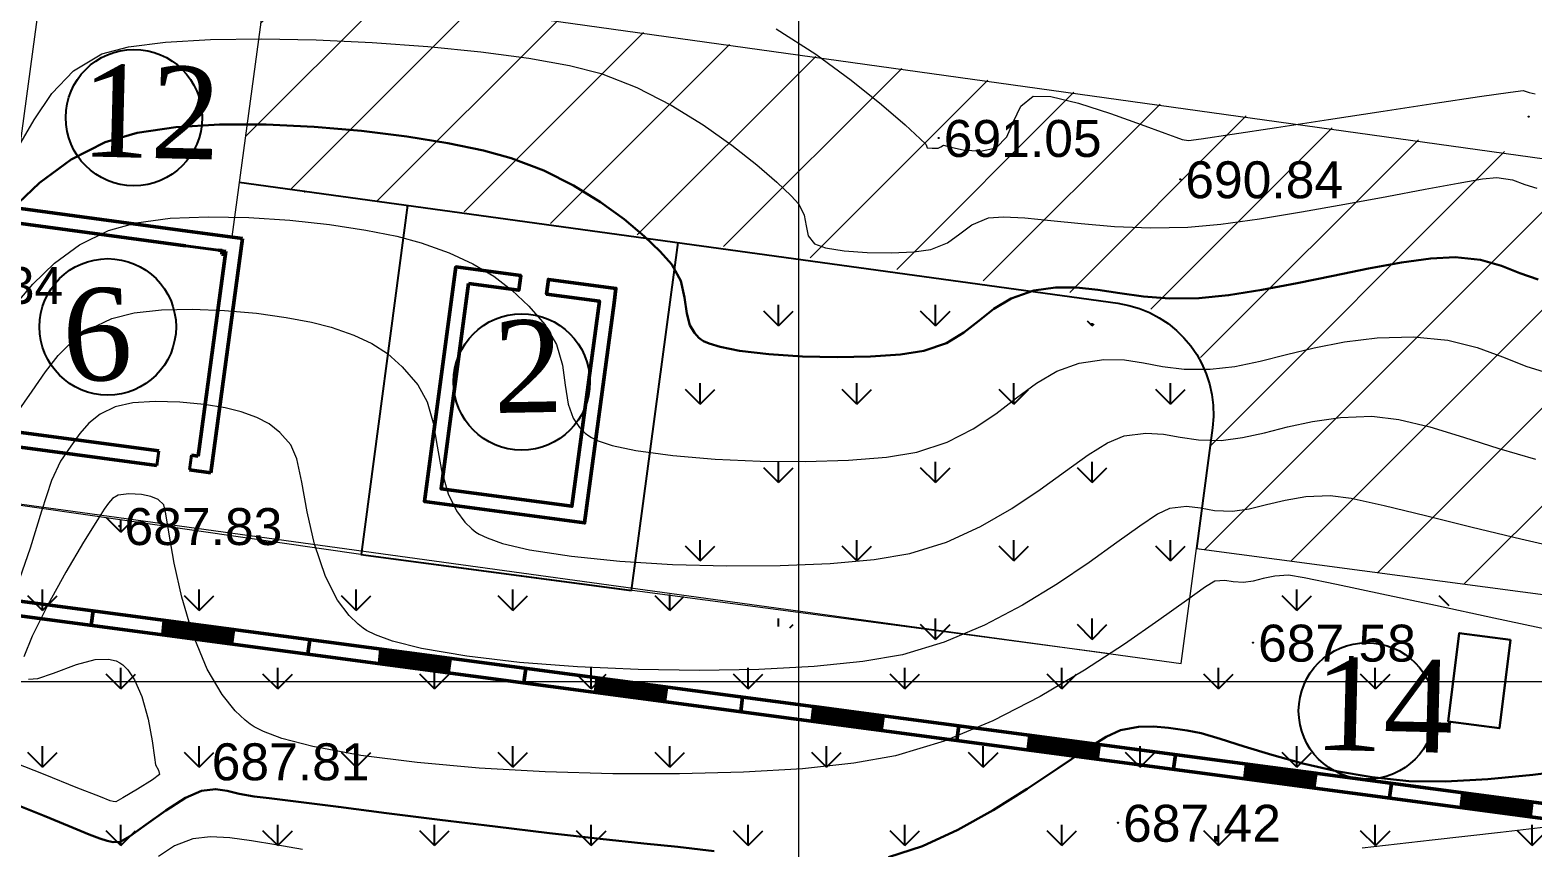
# Model space of a CAD drawing. Header units: feet. Extents: x 3381 to 1374491, y 675186 to 8751562.
# Drawn here: x 686481.53 to 686522.19, y 4375356.68 to 4375378.81 of the extents above; entities that cross this region are included whole.
import ezdxf

# ---------------------------------------------------------------- set-up
doc = ezdxf.new("R2010")
doc.units = ezdxf.units.FT
doc.header["$MEASUREMENT"] = 0
doc.header["$PDMODE"] = 34
doc.header["$PDSIZE"] = 0.01
doc.linetypes.add('DUZ', pattern=[0])
doc.layers.get('0').update_dxf_attribs({"linetype": 'CONTINUOUS'})
for name, color, linetype in [('0_Point_Height', 2, 'CONTINUOUS'), ('0_Point_Point', 7, 'CONTINUOUS'), ('Layer8', 7, 'CONTINUOUS')]:
    doc.layers.add(name, color=color, linetype=linetype)
for name, color, linetype, lineweight in [('ANA HORIZONTAL', 24, 'CONTINUOUS', 30), ('HORIZANTAL', 24, 'CONTINUOUS', 13), ('km setka', 170, 'CONTINUOUS', 15)]:
    doc.layers.add(name, color=color, linetype=linetype, lineweight=lineweight)
doc.styles.get("Standard").update_dxf_attribs({"font": 'arial.ttf', "height": 2.5})
doc.styles.add('style5', font='ariall.ttf', dxfattribs={"height": 400})
pattern_1 = [(90, (3.5065, 27.466), (-2.121320343, 2.121320343), [0.5625, -3.680140689]), (45, (3.5065, 27.466), (-2.1213203436, 2.1213203436), [0.5625, -2.4375]), (135, (3.5065, 27.466), (-2.1213203436, -2.1213203436), [0.5625, -2.4375])]
pattern_2 = [(44.9882312419, (540.54265, -537.258835), (-0.0265110571503, 0.02652195031993), [])]

msp = doc.modelspace()

# ---------------------------------------------------------------- hatches: boundary and pattern name
at = {"lineweight": 25}
h = msp.add_hatch(dxfattribs=at)
h.set_pattern_fill('GRASS', color=3, scale=3)
h.set_pattern_definition(pattern_1)
edge = h.paths.add_edge_path(flags=16)
edge.add_arc((686469.241, 4375374.521), 3.56, 0, 360)
edge = h.paths.add_edge_path()
edge.add_line((686472.034, 4375376.729), (686476.571, 4375376.121))
edge.add_line((686476.571, 4375376.121), (686476.958, 4375379.01))
edge.add_line((686476.958, 4375379.01), (686469.631, 4375380))
edge.add_line((686469.631, 4375380), (686471.772, 4375395.856))
edge.add_line((686471.772, 4375395.856), (686480.145, 4375394.725))
edge.add_line((686480.145, 4375394.725), (686480.872, 4375400.108))
edge.add_line((686480.872, 4375400.108), (686476.22, 4375400.78))
edge.add_line((686476.22, 4375400.78), (686477.034, 4375406.421))
edge.add_line((686477.034, 4375406.421), (686485.156, 4375405.268))
edge.add_line((686485.156, 4375405.268), (686488.902, 4375432.383))
edge.add_line((686488.902, 4375432.383), (686488.995, 4375433.072))
edge.add_line((686488.995, 4375433.072), (686488.725, 4375432.579))
edge.add_line((686488.725, 4375432.579), (686451.187, 4375359.25))
edge.add_line((686451.187, 4375359.25), (686542.782, 4375331.373))
edge.add_line((686542.782, 4375331.373), (686574.64, 4375412.014))
edge.add_line((686574.64, 4375412.014), (686567.529, 4375414.735))
edge.add_line((686567.529, 4375414.735), (686565.775, 4375410.151))
edge.add_line((686565.775, 4375410.151), (686557.411, 4375413.085))
edge.add_arc((686716.84, 4375348.2), 172.127, 157.85455, 159.31778)
edge.add_line((686555.806, 4375408.992), (686569.171, 4375407.196))
edge.add_line((686569.171, 4375407.196), (686568.429, 4375401.948))
edge.add_line((686568.429, 4375401.948), (686555.1, 4375403.755))
edge.add_arc((686555.4, 4375400.614), 3.155, 95.4615, 167.5925)
edge.add_line((686552.319, 4375401.292), (686552.319, 4375400.337))
edge.add_line((686552.319, 4375400.337), (686553.986, 4375400.73))
edge.add_line((686553.986, 4375400.73), (686559.578, 4375399.751))
edge.add_line((686559.578, 4375399.751), (686557.628, 4375386.568))
edge.add_line((686557.628, 4375386.568), (686557.408, 4375386.568))
edge.add_line((686557.408, 4375386.568), (686552.319, 4375387.285))
edge.add_line((686552.319, 4375387.285), (686552.93, 4375392.653))
edge.add_line((686552.93, 4375392.653), (686558.033, 4375391.954))
edge.add_line((686558.033, 4375391.954), (686558.384, 4375394.516))
edge.add_line((686558.384, 4375394.516), (686553.204, 4375395.226))
edge.add_line((686553.204, 4375395.226), (686553.8, 4375400.314))
edge.add_line((686553.8, 4375400.314), (686552.219, 4375400.105))
edge.add_line((686552.219, 4375400.105), (686550.163, 4375384.139))
edge.add_line((686550.163, 4375384.139), (686558.899, 4375382.93))
edge.add_line((686558.899, 4375382.93), (686558.069, 4375375.574))
edge.add_line((686558.069, 4375375.574), (686549.285, 4375376.789))
edge.add_line((686549.285, 4375376.789), (686548.906, 4375374.139))
edge.add_line((686548.906, 4375374.139), (686542.779, 4375374.943))
edge.add_arc((686542.342, 4375364.952), 10, 87.4993, 110.7786)
edge.add_line((686538.795, 4375374.302), (686548.544, 4375372.875))
edge.add_line((686548.544, 4375372.875), (686547.917, 4375369.381))
edge.add_line((686547.917, 4375369.381), (686544.607, 4375369.907))
edge.add_line((686544.607, 4375369.907), (686545, 4375372.981))
edge.add_line((686545, 4375372.981), (686542.469, 4375373.316))
edge.add_line((686542.469, 4375373.316), (686542.064, 4375370.254))
edge.add_line((686542.064, 4375370.254), (686538.74, 4375370.694))
edge.add_line((686538.74, 4375370.694), (686539.093, 4375373.791))
edge.add_line((686539.093, 4375373.791), (686538.298, 4375374.098))
edge.add_arc((686542.512, 4375364.739), 10.263, 114.2395, 179.0096)
edge.add_line((686532.25, 4375364.917), (686531.9, 4375362.281))
edge.add_line((686531.9, 4375362.281), (686528.914, 4375362.608))
edge.add_line((686528.914, 4375362.608), (686528.033, 4375357.745))
edge.add_line((686528.033, 4375357.745), (686519.324, 4375358.958))
edge.add_line((686519.324, 4375358.958), (686520.011, 4375363.859))
edge.add_line((686520.011, 4375363.859), (686513.085, 4375364.778))
edge.add_line((686513.085, 4375364.778), (686512.673, 4375361.668))
edge.add_line((686512.673, 4375361.668), (686486.043, 4375365.261))
edge.add_line((686486.043, 4375365.261), (686475.323, 4375366.805))
edge.add_line((686475.323, 4375366.805), (686476.371, 4375374.635))
edge.add_line((686476.371, 4375374.635), (686472.751, 4375375.12))
edge.add_arc((686469.241, 4375374.521), 3.56, 9.688, 38.3434)
h = msp.add_hatch(dxfattribs=at)
h.set_pattern_fill('GRASS', color=3, scale=3)
h.set_pattern_definition(pattern_1)
h.paths.add_polyline_path([(686481.237, 4375375.496), (686478.882, 4375375.812), (686481.3, 4375392.551), (686483.495, 4375392.255)])
at = {"lineweight": 13}
h = msp.add_hatch(dxfattribs=at)
h.set_pattern_fill('ANSI31', color=256, scale=15)
h.set_pattern_definition([(45, (0, 0), (-1.3258252147, 1.3258252147), [])])
h.paths.add_polyline_path([(686487.921, 4375380.153), (686523.197, 4375375.277), (686524.478, 4375375.444), (686525.84, 4375376.177), (686527.172, 4375376.976), (686541.965, 4375375.045), (686539.849, 4375374.537), (686537.294, 4375373.317), (686535.688, 4375372.416), (686534.724, 4375371.429), (686533.664, 4375369.92), (686533.064, 4375368.681), (686532.571, 4375367.079), (686531.9, 4375362.281), (686513.085, 4375364.778), (686513.52, 4375368.052), (686513.455, 4375369.632), (686512.863, 4375370.352), (686512.173, 4375370.967), (686511.631, 4375371.45), (686487.191, 4375374.699)])
at = {"lineweight": 25}
h = msp.add_hatch(dxfattribs=at)
h.set_pattern_fill('GRASS', color=3, scale=3)
h.set_pattern_definition([(90, (-29.6113, -297.8783), (-2.121320343, 2.121320343), [0.5625, -3.680140689]), (45, (-29.6113, -297.8783), (-2.1213203436, 2.1213203436), [0.5625, -2.4375]), (135, (-29.6113, -297.8783), (-2.1213203436, -2.1213203436), [0.5625, -2.4375])])
edge = h.paths.add_edge_path()
edge.add_line((686497.586, 4375363.133), (686498.928, 4375372.722))
edge.add_line((686498.928, 4375372.722), (686510.075, 4375370.959))
edge.add_line((686510.075, 4375370.959), (686512.758, 4375369.902))
edge.add_line((686512.758, 4375369.902), (686512.969, 4375368.633))
edge.add_line((686512.969, 4375368.633), (686513.111, 4375366.94))
edge.add_line((686513.111, 4375366.94), (686512.333, 4375361.3))
edge.add_line((686512.333, 4375361.3), (686497.598, 4375363.216))
at = {"lineweight": 50}
h = msp.add_hatch(dxfattribs=at)
h.set_pattern_fill('ANSI31', scale=0.3, angle=-0.0118)
h.set_pattern_definition([(44.9882312419, (505.413277, -532.577646), (-0.0265110571503, 0.02652195031993), [])])
h.paths.add_polyline_path([(686485.159, 4375362.837), (686487.034, 4375362.586), (686486.981, 4375362.203), (686485.116, 4375362.45)])
h = msp.add_hatch(dxfattribs=at)
h.set_pattern_fill('ANSI31', scale=0.3, angle=-0.0118)
h.set_pattern_definition([(44.9882312419, (511.27513, -533.358133), (-0.0265110571503, 0.02652195031993), [])])
h.paths.add_polyline_path([(686491.021, 4375362.056), (686492.896, 4375361.806), (686492.842, 4375361.423), (686490.978, 4375361.669)])
h = msp.add_hatch(dxfattribs=at)
h.set_pattern_fill('ANSI31', scale=0.3, angle=-0.0118)
h.set_pattern_definition([(44.9882312419, (517.123735, -534.13303), (-0.0265110571503, 0.02652195031993), [])])
h.paths.add_polyline_path([(686496.87, 4375361.282), (686498.745, 4375361.031), (686498.691, 4375360.648), (686496.826, 4375360.894)])
h = msp.add_hatch(dxfattribs=at)
h.set_pattern_fill('ANSI31', scale=0.3, angle=-0.0118)
h.set_pattern_definition([(44.9882312419, (522.985588, -534.913516), (-0.0265110571503, 0.02652195031993), [])])
h.paths.add_polyline_path([(686502.732, 4375360.501), (686504.607, 4375360.25), (686504.553, 4375359.867), (686502.688, 4375360.114)])
h = msp.add_hatch(dxfattribs=at)
h.set_pattern_fill('ANSI31', scale=0.3, angle=-0.0118)
h.set_pattern_definition([(44.9882312419, (528.834194, -535.688412), (-0.0265110571503, 0.02652195031993), [])])
h.paths.add_polyline_path([(686508.58, 4375359.726), (686510.455, 4375359.475), (686510.402, 4375359.092), (686508.537, 4375359.339)])
h = msp.add_hatch(dxfattribs=at)
h.set_pattern_fill('ANSI31', scale=0.3, angle=-0.0118)
h.set_pattern_definition([(44.9882312419, (534.696047, -536.4689), (-0.0265110571503, 0.02652195031993), [])])
h.paths.add_polyline_path([(686514.442, 4375358.946), (686516.317, 4375358.695), (686516.263, 4375358.312), (686514.399, 4375358.559)])
h = msp.add_hatch(dxfattribs=at)
h.set_pattern_fill('ANSI31', scale=0.3, angle=-0.0118)
h.set_pattern_definition(pattern_2)
h.paths.add_polyline_path([(686520.29, 4375358.171), (686522.164, 4375357.922), (686522.11, 4375357.522), (686520.245, 4375357.769)])
h = msp.add_hatch(dxfattribs=at)
h.set_pattern_fill('ANSI31', scale=0.3, angle=-0.0118)
h.set_pattern_definition(pattern_2)
h.paths.add_polyline_path([(686520.29, 4375358.171), (686522.164, 4375357.922), (686522.11, 4375357.522), (686520.245, 4375357.769)])

# ---------------------------------------------------------------- linework, layer by layer
at = {"color": 7, "lineweight": 25}
for p, q in [((686490.496, 4375364.621, 716.5), (686491.75, 4375374.07, 716.5)), ((686497.799, 4375363.642, 716.5), (686499.061, 4375373.061, 716.5)), ((686490.48, 4375364.623, 716.5), (686497.799, 4375363.642, 716.5))]:
    msp.add_line(p, q, dxfattribs=at)
at = {"color": 7, "lineweight": 50}
for p, q in [((686480.931, 4375374.025, 716.5), (686485.787, 4375373.374, 716.5)), ((686485.734, 4375372.977, 716.5), (686481.274, 4375373.575, 716.5)), ((686485.787, 4375373.374, 716.5), (686487.274, 4375373.174, 716.5)), ((686486.08, 4375367.281, 716.5), (686486.824, 4375372.831, 716.5)), ((686487.274, 4375373.174, 716.5), (686486.423, 4375366.831, 716.5)), ((686486.725, 4375372.844, 716.5), (686486.626, 4375372.858, 716.5)), ((686486.712, 4375372.745, 716.5), (686486.725, 4375372.844, 716.5)), ((686486.811, 4375372.732, 716.5), (686486.712, 4375372.745, 716.5)), ((686480.53, 4375368.025, 716.5), (686485.009, 4375367.424, 716.5)), ((686484.956, 4375367.028, 716.5), (686480.08, 4375367.681, 716.5)), ((686485.892, 4375367.306, 716.5), (686486.08, 4375367.281, 716.5)), ((686486.423, 4375366.831, 716.5), (686485.839, 4375366.909, 716.5)), ((686483.232, 4375363.093, 716.5), (686483.181, 4375362.707, 716.5)), ((686489.094, 4375362.314, 716.5), (686489.043, 4375361.931, 716.5)), ((686494.943, 4375361.537, 716.5), (686494.891, 4375361.152, 716.5)), ((686500.805, 4375360.759, 716.5), (686500.754, 4375360.375, 716.5)), ((686506.653, 4375359.982, 716.5), (686506.602, 4375359.597, 716.5)), ((686512.515, 4375359.203, 716.5), (686512.464, 4375358.82, 716.5)), ((686518.363, 4375358.426, 716.5), (686518.312, 4375358.041, 716.5)), ((686518.363, 4375358.426, 716.5), (686518.312, 4375358.041, 716.5))]:
    msp.add_line(p, q, dxfattribs=at)
at = {"color": 7, "linetype": 'DUZ', "lineweight": 40}
for p, q in [((686486.824, 4375372.831, 716.5), (686485.734, 4375372.977, 716.5)), ((686484.956, 4375367.027, 716.5), (686485.009, 4375367.424, 716.5)), ((686485.839, 4375366.909, 716.5), (686485.892, 4375367.306, 716.5)), ((686485.839, 4375366.909, 716.5), (686485.892, 4375367.306, 716.5))]:
    msp.add_line(p, q, dxfattribs=at)
at = {"color": 7, "linetype": 'DUZ', "lineweight": 15}
msp.add_line((686485.892, 4375367.306, 716.5), (686485.839, 4375366.91, 716.5), dxfattribs=at)
msp.add_line((686485.892, 4375367.306, 716.5), (686485.839, 4375366.91, 716.5), dxfattribs=at)
at = {"color": 7, "lineweight": 18}
for p, q in [((686490.48, 4375364.623, 716.5), (686475.323, 4375366.805, 716.5)), ((686510.742, 4375361.934, 716.5), (686490.48, 4375364.623, 716.5))]:
    msp.add_line(p, q, dxfattribs=at)
at = {"color": 7, "lineweight": 50, "elevation": 716.5}
for points in [[(686553.553, 4375420.114), (686553.727, 4375420.475), (686528.404, 4375430.157), (686489.51, 4375434.99), (686454.464, 4375366.527), (686552.013, 4375353.539), (686567.79, 4375393.455), (686567.431, 4375393.597), (686551.754, 4375353.992), (686455.1, 4375366.829), (686489.789, 4375434.557), (686528.304, 4375429.783), (686553.553, 4375420.114)], [(686493.392, 4375371.951), (686494.75, 4375371.769), (686494.803, 4375372.166), (686493.049, 4375372.401), (686492.199, 4375366.057), (686496.532, 4375365.477), (686497.329, 4375371.434), (686497.38, 4375371.82), (686495.554, 4375372.065), (686495.501, 4375371.668), (686496.931, 4375371.477), (686496.187, 4375365.927), (686492.648, 4375366.401), (686493.392, 4375371.951)], [(686485.159, 4375362.837), (686487.033, 4375362.588), (686486.982, 4375362.203), (686485.116, 4375362.452), (686485.159, 4375362.837)], [(686491.021, 4375362.058), (686492.895, 4375361.809), (686492.844, 4375361.425), (686490.978, 4375361.673), (686491.021, 4375362.058)], [(686496.87, 4375361.282), (686498.743, 4375361.033), (686498.692, 4375360.648), (686496.826, 4375360.896), (686496.87, 4375361.282)], [(686502.732, 4375360.503), (686504.605, 4375360.254), (686504.554, 4375359.869), (686502.689, 4375360.118), (686502.732, 4375360.503)], [(686508.58, 4375359.726), (686510.454, 4375359.477), (686510.402, 4375359.093), (686508.537, 4375359.341), (686508.58, 4375359.726)], [(686514.442, 4375358.948), (686516.316, 4375358.699), (686516.265, 4375358.314), (686514.399, 4375358.562), (686514.442, 4375358.948)], [(686520.29, 4375358.171), (686522.164, 4375357.922), (686522.111, 4375357.522), (686520.245, 4375357.771), (686520.29, 4375358.171)], [(686520.29, 4375358.171), (686522.164, 4375357.922), (686522.111, 4375357.522), (686520.245, 4375357.771), (686520.29, 4375358.171)]]:
    msp.add_lwpolyline(points, dxfattribs=at)
at = {"color": 7, "lineweight": 18, "elevation": 716.5}
for points in [[(686481.037, 4375374.01), (686489.001, 4375433.119), (686494.965, 4375432.314), (686486.984, 4375373.213)], [(686481.037, 4375374.01), (686489.001, 4375433.119), (686494.965, 4375432.314), (686486.984, 4375373.213)], [(686487.185, 4375374.7), (686487.321, 4375374.681)], [(686487.321, 4375374.681), (686488.96, 4375374.462), (686488.954, 4375374.416)], [(686475.323, 4375366.805), (686512.673, 4375361.668), (686513.085, 4375364.778)]]:
    msp.add_lwpolyline(points, dxfattribs=at)
for points in [[(686487.921, 4375380.153), (686522.506, 4375375.325, 0.415088), (686528.151, 4375379.6), (686533.845, 4375421.291)], [(686513.085, 4375364.778), (686531.9, 4375362.281), (686532.429, 4375366.267, -0.415845), (686543.713, 4375374.858), (686548.906, 4375374.139)]]:
    msp.add_lwpolyline(points, format="xyb", dxfattribs=at)
at = {"color": 7, "lineweight": 25, "elevation": 716.5}
msp.add_lwpolyline([(686487.185, 4375374.7), (686510.956, 4375371.419, -0.412676), (686513.52, 4375368.052), (686513.085, 4375364.778)], format="xyb", dxfattribs=at)
at = {"color": 7, "linetype": 'DUZ', "lineweight": 30, "ltscale": 0.5, "elevation": 716.5, "flags": 128}
msp.add_lwpolyline([(686521.584, 4375362.307), (686521.285, 4375359.918), (686519.897, 4375360.103), (686520.196, 4375362.492)], close=True, dxfattribs=at)
at = {"color": 7, "linetype": 'DUZ', "lineweight": 25}
for centre in [(686484.339, 4375376.443, 8287.554), (686483.631, 4375370.78, 952.661), (686494.829, 4375369.289, -2096.313), (686517.697, 4375360.386, 10376.688)]:
    msp.add_circle(centre, 1.846, dxfattribs=at)
at = {"linetype": 'Continuous'}
for points, knots in [([(686510.012, 4375551.6, 716.5), (686514.032, 4375544.122, 716.5), (686521.585, 4375530.68, 716.5), (686534.891, 4375512.364, 716.5), (686545.662, 4375492.166, 716.5), (686556.625, 4375474.281, 716.5), (686565.753, 4375456.877, 716.5), (686579.168, 4375438.356, 716.5), (686595.768, 4375424.067, 716.5), (686607.303, 4375409.23, 716.5), (686615.233, 4375398.748, 716.5), (686626.551, 4375386.829, 716.5), (686634.8, 4375376.137, 716.5), (686639.244, 4375370.377, 716.5)], [15.268593, 15.268593, 15.268593, 15.268593, 40.72321, 61.46233, 83.054979, 109.290717, 124.392744, 141.962718, 177.533008, 189.558821, 198.276488, 216.955448, 238.768866, 238.768866, 238.768866, 238.768866]), ([(686507.63, 4375544.568, 716.5), (686503.69, 4375540.805, 716.5), (686503.161, 4375540.754, 716.5), (686501.572, 4375540.595, 716.5), (686500.509, 4375540.478, 716.5), (686497.557, 4375540.071, 716.5), (686495.68, 4375539.717, 716.5), (686492.902, 4375538.839, 716.5), (686491.951, 4375538.468, 716.5), (686490.46, 4375537.731, 716.5), (686489.901, 4375537.414, 716.5), (686488.74, 4375536.659, 716.5), (686488.152, 4375536.212, 716.5), (686487.037, 4375535.263, 716.5), (686486.507, 4375534.759, 716.5), (686485.265, 4375533.488, 716.5), (686484.575, 4375532.701, 716.5), (686483.464, 4375531.383, 716.5), (686483.03, 4375530.853, 716.5), (686482.174, 4375529.807, 716.5), (686481.749, 4375529.286, 716.5), (686480.483, 4375527.731, 716.5), (686479.65, 4375526.703, 716.5), (686477.171, 4375523.635, 716.5), (686475.543, 4375521.612, 716.5), (686472.634, 4375518.017, 716.5), (686471.358, 4375516.447, 716.5), (686469.322, 4375513.968, 716.5), (686468.581, 4375513.07, 716.5), (686467.148, 4375511.349, 716.5), (686466.459, 4375510.526, 716.5), (686465.231, 4375509.072, 716.5), (686464.697, 4375508.443, 716.5), (686463.328, 4375506.842, 716.5), (686462.454, 4375505.837, 716.5), (686461.022, 4375503.895, 716.5), (686460.436, 4375502.985, 716.5), (686459.67, 4375501.332, 716.5), (686459.421, 4375500.628, 716.5), (686459.188, 4375499.506, 716.5), (686459.134, 4375499.113, 716.5), (686459.085, 4375498.319, 716.5), (686459.09, 4375497.923, 716.5), (686459.21, 4375496.323, 716.5), (686459.525, 4375495.15, 716.5), (686460.238, 4375493.306, 716.5), (686460.574, 4375492.599, 716.5), (686461.3, 4375491.263, 716.5), (686461.691, 4375490.631, 716.5), (686462.979, 4375488.709, 716.5), (686463.926, 4375487.515, 716.5), (686465.39, 4375485.581, 716.5), (686465.941, 4375484.83, 716.5), (686466.942, 4375483.299, 716.5), (686467.39, 4375482.522, 716.5), (686468.06, 4375481.052, 716.5), (686468.301, 4375480.365, 716.5), (686468.647, 4375478.929, 716.5), (686468.751, 4375478.188, 716.5), (686468.829, 4375476.591, 716.5), (686468.783, 4375475.737, 716.5), (686468.519, 4375474.057, 716.5), (686468.302, 4375473.226, 716.5), (686467.507, 4375470.992, 716.5), (686466.775, 4375469.639, 716.5), (686465.302, 4375467.492, 716.5), (686464.648, 4375466.664, 716.5), (686463.258, 4375465.056, 716.5), (686462.519, 4375464.273, 716.5), (686461.017, 4375462.721, 716.5), (686460.256, 4375461.952, 716.5), (686458.933, 4375460.568, 716.5), (686458.369, 4375459.96, 716.5), (686457.274, 4375458.707, 716.5), (686456.745, 4375458.068, 716.5), (686455.206, 4375456.121, 716.5), (686454.241, 4375454.784, 716.5), (686452.541, 4375452.32, 716.5), (686451.793, 4375451.199, 716.5), (686450.324, 4375448.93, 716.5), (686449.605, 4375447.784, 716.5), (686447.505, 4375444.309, 716.5), (686446.178, 4375441.946, 716.5), (686443.782, 4375437.257, 716.5), (686442.703, 4375434.936, 716.5), (686441.039, 4375430.912, 716.5), (686440.403, 4375429.228, 716.5), (686439.245, 4375425.822, 716.5), (686438.722, 4375424.105, 716.5), (686437.709, 4375420.477, 716.5), (686437.227, 4375418.564, 716.5), (686436.443, 4375415.272, 716.5), (686436.128, 4375413.895, 716.5), (686435.515, 4375411.13, 716.5), (686435.22, 4375409.742, 716.5), (686434.795, 4375407.569, 716.5), (686434.649, 4375406.794, 716.5), (686434.411, 4375405.394, 716.5), (686434.316, 4375404.775, 716.5), (686434.075, 4375402.811, 716.5), (686434, 4375401.467, 716.5), (686434.002, 4375398.451, 716.5), (686434.124, 4375396.779, 716.5), (686434.564, 4375393.487, 716.5), (686434.88, 4375391.868, 716.5), (686435.52, 4375389.152, 716.5), (686435.813, 4375388.044, 716.5), (686436.379, 4375386.046, 716.5), (686436.644, 4375385.153, 716.5), (686437.137, 4375383.539, 716.5), (686437.363, 4375382.809, 716.5), (686437.859, 4375381.335, 716.5), (686438.128, 4375380.595, 716.5), (686438.584, 4375379.504, 716.5), (686438.741, 4375379.151, 716.5), (686439.243, 4375378.097, 716.5), (686439.605, 4375377.436, 716.5), (686440.286, 4375376.166, 716.5), (686440.605, 4375375.557, 716.5), (686441.004, 4375374.655, 716.5), (686441.125, 4375374.351, 716.5), (686441.312, 4375373.797, 716.5), (686441.382, 4375373.55, 716.5), (686441.505, 4375373.026, 716.5), (686441.557, 4375372.753, 716.5), (686441.691, 4375371.917, 716.5), (686441.754, 4375371.326, 716.5), (686439.569, 4375366.912, 716.5)], [0, 0, 0, 0, 1.504182, 1.504182, 4.512547, 4.512547, 9.897023, 9.897023, 12.795834, 12.795834, 14.604059, 14.604059, 16.662244, 16.662244, 18.72043, 18.72043, 21.69221, 21.69221, 23.690537, 23.690537, 25.688865, 25.688865, 29.68552, 29.68552, 37.678831, 37.678831, 43.858623, 43.858623, 47.338723, 47.338723, 50.479181, 50.479181, 52.843093, 52.843093, 56.452422, 56.452422, 59.343353, 59.343353, 61.301717, 61.301717, 62.310714, 62.310714, 63.319712, 63.319712, 66.426739, 66.426739, 68.50177, 68.50177, 70.576802, 70.576802, 75.092259, 75.092259, 77.984383, 77.984383, 80.876507, 80.876507, 83.368148, 83.368148, 85.859789, 85.859789, 88.693846, 88.693846, 91.527902, 91.527902, 96.504404, 96.504404, 99.813748, 99.813748, 103.123092, 103.123092, 106.359907, 106.359907, 108.778682, 108.778682, 111.197456, 111.197456, 116.035005, 116.035005, 120.025858, 120.025858, 124.016711, 124.016711, 131.998417, 131.998417, 139.538843, 139.538843, 144.840516, 144.840516, 150.142189, 150.142189, 155.992549, 155.992549, 160.212599, 160.212599, 164.43265, 164.43265, 166.77754, 166.77754, 168.584028, 168.584028, 172.423705, 172.423705, 177.221179, 177.221179, 182.018653, 182.018653, 185.384546, 185.384546, 188.140377, 188.140377, 190.397291, 190.397291, 192.654204, 192.654204, 193.73589, 193.73589, 195.899262, 195.899262, 198.062634, 198.062634, 199.190084, 199.190084, 200.13488, 200.13488, 201.079676, 201.079676, 202.923933, 202.923933, 202.923933, 202.923933]), ([(686511.533, 4375538.098, 716.5), (686503.971, 4375537.818, 716.5), (686503.441, 4375537.767, 716.5), (686501.864, 4375537.609, 716.5), (686500.826, 4375537.494, 716.5), (686498.026, 4375537.106, 716.5), (686496.318, 4375536.775, 716.5), (686493.9, 4375536.007, 716.5), (686493.092, 4375535.688, 716.5), (686491.843, 4375535.066, 716.5), (686491.375, 4375534.798, 716.5), (686490.226, 4375534.04, 716.5), (686489.555, 4375533.494, 716.5), (686488.245, 4375532.27, 716.5), (686487.607, 4375531.594, 716.5), (686486.344, 4375530.159, 716.5), (686485.718, 4375529.399, 716.5), (686483.571, 4375526.778, 716.5), (686482.092, 4375524.953, 716.5), (686479.164, 4375521.327, 716.5), (686477.715, 4375519.527, 716.5), (686473.328, 4375514.104, 716.5), (686470.351, 4375510.462, 716.5), (686466.632, 4375506.089, 716.5), (686466.148, 4375505.527, 716.5), (686465.206, 4375504.417, 716.5), (686464.75, 4375503.867, 716.5), (686463.763, 4375502.579, 716.5), (686463.265, 4375501.843, 716.5), (686462.579, 4375500.524, 716.5), (686462.352, 4375499.938, 716.5), (686462.164, 4375499.098, 716.5), (686462.125, 4375498.838, 716.5), (686462.088, 4375498.309, 716.5), (686462.09, 4375498.033, 716.5), (686462.174, 4375496.923, 716.5), (686462.405, 4375496.021, 716.5), (686462.956, 4375494.595, 716.5), (686463.201, 4375494.066, 716.5), (686463.738, 4375493.046, 716.5), (686464.032, 4375492.551, 716.5), (686465.116, 4375490.871, 716.5), (686466.008, 4375489.725, 716.5), (686467.527, 4375487.734, 716.5), (686468.14, 4375486.918, 716.5), (686469.31, 4375485.182, 716.5), (686469.865, 4375484.264, 716.5), (686470.611, 4375482.71, 716.5), (686470.858, 4375482.115, 716.5), (686471.268, 4375480.88, 716.5), (686471.429, 4375480.249, 716.5), (686471.786, 4375478.335, 716.5), (686471.855, 4375477.03, 716.5), (686471.685, 4375474.628, 716.5), (686471.484, 4375473.534, 716.5), (686470.882, 4375471.423, 716.5), (686470.481, 4375470.404, 716.5), (686469.527, 4375468.465, 716.5), (686468.975, 4375467.544, 716.5), (686467.595, 4375465.529, 716.5), (686466.731, 4375464.464, 716.5), (686464.947, 4375462.458, 716.5), (686464.026, 4375461.513, 716.5), (686462.36, 4375459.806, 716.5), (686461.61, 4375459.04, 716.5), (686460.433, 4375457.765, 716.5), (686459.988, 4375457.261, 716.5), (686459.116, 4375456.226, 716.5), (686458.69, 4375455.697, 716.5), (686457.436, 4375454.081, 716.5), (686456.632, 4375452.964, 716.5), (686455.105, 4375450.755, 716.5), (686454.378, 4375449.668, 716.5), (686452.957, 4375447.479, 716.5), (686452.262, 4375446.374, 716.5), (686450.232, 4375443.031, 716.5), (686448.952, 4375440.763, 716.5), (686446.576, 4375436.147, 716.5), (686445.479, 4375433.8, 716.5), (686443.825, 4375429.797, 716.5), (686443.208, 4375428.163, 716.5), (686442.086, 4375424.855, 716.5), (686441.577, 4375423.178, 716.5), (686440.58, 4375419.596, 716.5), (686440.1, 4375417.686, 716.5), (686439.329, 4375414.433, 716.5), (686439.023, 4375413.093, 716.5), (686438.431, 4375410.42, 716.5), (686438.148, 4375409.085, 716.5), (686437.733, 4375406.959, 716.5), (686437.584, 4375406.164, 716.5), (686437.35, 4375404.776, 716.5), (686437.261, 4375404.179, 716.5), (686437.124, 4375402.985, 716.5), (686437.075, 4375402.385, 716.5), (686436.98, 4375400.576, 716.5), (686436.989, 4375399.361, 716.5), (686437.178, 4375396.228, 716.5), (686437.458, 4375394.319, 716.5), (686438.248, 4375390.512, 716.5), (686438.756, 4375388.613, 716.5), (686439.501, 4375386.072, 716.5), (686439.695, 4375385.431, 716.5), (686440.088, 4375384.153, 716.5), (686440.286, 4375383.524, 716.5), (686440.681, 4375382.362, 716.5), (686440.876, 4375381.825, 716.5), (686441.227, 4375380.952, 716.5), (686441.376, 4375380.607, 716.5), (686441.657, 4375380, 716.5), (686441.789, 4375379.734, 716.5), (686442.069, 4375379.19, 716.5), (686442.215, 4375378.915, 716.5), (686442.666, 4375378.074, 716.5), (686442.982, 4375377.495, 716.5), (686443.507, 4375376.423, 716.5), (686443.724, 4375375.943, 716.5), (686444.043, 4375375.1, 716.5), (686444.161, 4375374.747, 716.5), (686444.358, 4375374.028, 716.5), (686444.436, 4375373.671, 716.5), (686444.63, 4375372.612, 716.5), (686444.707, 4375371.924, 716.5), (686444.785, 4375371.182, 716.5), (686444.794, 4375371.101, 716.5), (686446.528, 4375366.789, 716.5)], [0, 0, 0, 0, 1.519576, 1.519576, 4.558728, 4.558728, 9.930594, 9.930594, 12.837598, 12.837598, 14.698947, 14.698947, 17.596272, 17.596272, 20.493598, 20.493598, 23.430765, 23.430765, 30.540606, 30.540606, 37.650448, 37.650448, 51.870131, 51.870131, 53.943342, 53.943342, 56.016553, 56.016553, 58.839775, 58.839775, 61.186701, 61.186701, 62.257023, 62.257023, 63.327345, 63.327345, 66.426341, 66.426341, 68.26825, 68.26825, 70.110159, 70.110159, 74.62153, 74.62153, 77.595, 77.595, 80.568471, 80.568471, 82.304355, 82.304355, 84.04024, 84.04024, 87.512009, 87.512009, 90.504027, 90.504027, 93.496045, 93.496045, 96.488063, 96.488063, 100.372173, 100.372173, 104.256283, 104.256283, 107.517701, 107.517701, 109.618427, 109.618427, 111.719153, 111.719153, 115.920605, 115.920605, 119.858792, 119.858792, 123.796978, 123.796978, 131.673352, 131.673352, 139.553481, 139.553481, 144.894421, 144.894421, 150.235361, 150.235361, 156.190392, 156.190392, 160.321983, 160.321983, 164.453574, 164.453574, 166.899961, 166.899961, 168.797126, 168.797126, 170.694291, 170.694291, 174.488621, 174.488621, 180.488906, 180.488906, 186.48919, 186.48919, 188.508696, 188.508696, 190.528201, 190.528201, 192.322947, 192.322947, 193.52533, 193.52533, 194.478712, 194.478712, 195.432094, 195.432094, 197.338858, 197.338858, 198.784376, 198.784376, 199.759029, 199.759029, 200.733681, 200.733681, 202.682985, 202.682985, 202.923933, 202.923933, 202.923933, 202.923933])]:
    msp.add_open_spline(points, degree=3, knots=knots, dxfattribs=at)
at = {"layer": '0_Point_Point'}
for p in [(686522.076, 4375376.47, 1407.383), (686506.113, 4375375.893, 1407.551), (686512.647, 4375374.775, 1407.337), (686483.946, 4375365.39, 1404.325), (686514.617, 4375362.235, 1404.077), (686514.617, 4375362.235, 1404.077), (686510.964, 4375357.36, 1403.919)]:
    msp.add_point(p, dxfattribs=at)
at = {"layer": 'ANA HORIZONTAL', "color": 32, "lineweight": 30}
for points, elevation in [([(686481.012, 4375373.946), (686481.783, 4375374.675), (686482.637, 4375375.307), (686483.559, 4375375.78), (686484.428, 4375376.028), (686485.475, 4375376.182), (686486.653, 4375376.254), (686487.914, 4375376.254), (686489.211, 4375376.192), (686490.495, 4375376.081), (686491.718, 4375375.929), (686492.833, 4375375.749), (686493.792, 4375375.551), (686494.546, 4375375.346), (686495.424, 4375375.01), (686496.232, 4375374.604), (686496.962, 4375374.155), (686497.603, 4375373.691), (686498.145, 4375373.238), (686498.578, 4375372.822), (686498.891, 4375372.471), (686499.136, 4375372.027), (686499.236, 4375371.578), (686499.294, 4375371.145), (686499.379, 4375370.828), (686499.501, 4375370.615), (686499.621, 4375370.487), (686499.696, 4375370.428), (686499.752, 4375370.393), (686499.899, 4375370.326), (686500.197, 4375370.236), (686500.718, 4375370.135), (686501.519, 4375370.039), (686502.423, 4375369.979), (686503.362, 4375369.957), (686504.269, 4375369.974), (686505.074, 4375370.032), (686505.711, 4375370.132), (686506.324, 4375370.342), (686506.796, 4375370.626), (686507.198, 4375370.946), (686507.601, 4375371.266), (686508.073, 4375371.549), (686508.686, 4375371.761), (686509.275, 4375371.847), (686509.844, 4375371.844), (686510.416, 4375371.782), (686511.012, 4375371.693), (686511.652, 4375371.605), (686512.359, 4375371.549), (686513.153, 4375371.556), (686513.954, 4375371.637), (686514.852, 4375371.781), (686515.808, 4375371.964), (686516.783, 4375372.165), (686517.737, 4375372.358), (686518.631, 4375372.522), (686519.427, 4375372.633), (686520.084, 4375372.668), (686520.77, 4375372.593), (686521.335, 4375372.431), (686521.835, 4375372.236), (686522.328, 4375372.061)], 1406.5), ([(686523.407, 4375358.807), (686522.183, 4375358.658), (686520.967, 4375358.543), (686519.828, 4375358.48), (686518.836, 4375358.49), (686517.838, 4375358.59), (686516.875, 4375358.757), (686515.964, 4375358.968), (686515.124, 4375359.199), (686514.373, 4375359.427), (686513.73, 4375359.629), (686513.212, 4375359.781), (686512.837, 4375359.859), (686512.327, 4375359.926), (686511.92, 4375359.968), (686511.52, 4375359.958), (686511.033, 4375359.866), (686510.644, 4375359.686), (686510.068, 4375359.325), (686509.342, 4375358.838), (686508.502, 4375358.28), (686507.586, 4375357.705), (686506.631, 4375357.168), (686505.675, 4375356.724), (686504.753, 4375356.427)], 1404), ([(686500.039, 4375356.596), (686499.054, 4375356.708), (686498.137, 4375356.795), (686496.954, 4375356.924), (686495.586, 4375357.083), (686494.113, 4375357.259), (686492.616, 4375357.443), (686491.175, 4375357.623), (686489.872, 4375357.787), (686488.787, 4375357.924), (686488.001, 4375358.023), (686487.594, 4375358.073), (686487.186, 4375358.147), (686486.862, 4375358.228), (686486.546, 4375358.27), (686486.164, 4375358.227), (686485.731, 4375358.035), (686485.2, 4375357.695), (686484.665, 4375357.312), (686484.221, 4375356.993), (686483.962, 4375356.845), (686483.773, 4375356.834), (686483.613, 4375356.873), (686483.417, 4375356.936), (686483.128, 4375357.044), (686482.581, 4375357.266), (686481.906, 4375357.544), (686481.231, 4375357.821)], 1404)]:
    msp.add_lwpolyline(points, dxfattribs=dict(at, elevation=elevation))
at = {"layer": 'HORIZANTAL', "color": 32, "linetype": 'Continuous', "lineweight": 13}
for points, elevation in [([(686481.225, 4375375.673), (686481.643, 4375376.385), (686482.113, 4375377.092), (686482.7, 4375377.713), (686483.47, 4375378.169), (686484.192, 4375378.357), (686485.19, 4375378.485), (686486.408, 4375378.557), (686487.785, 4375378.577), (686489.264, 4375378.55), (686490.785, 4375378.48), (686492.291, 4375378.371), (686493.722, 4375378.227), (686495.02, 4375378.054), (686496.127, 4375377.855), (686496.983, 4375377.635), (686497.948, 4375377.257), (686498.875, 4375376.781), (686499.739, 4375376.247), (686500.518, 4375375.694), (686501.189, 4375375.163), (686501.729, 4375374.693), (686502.116, 4375374.326), (686502.327, 4375374.099), (686502.473, 4375373.807), (686502.522, 4375373.515), (686502.579, 4375373.248), (686502.749, 4375373.028), (686503.052, 4375372.918), (686503.557, 4375372.839), (686504.179, 4375372.793), (686504.833, 4375372.782), (686505.436, 4375372.808), (686505.902, 4375372.873), (686506.354, 4375373.054), (686506.682, 4375373.299), (686507.01, 4375373.545), (686507.462, 4375373.727), (686507.869, 4375373.76), (686508.438, 4375373.729), (686509.145, 4375373.659), (686509.964, 4375373.574), (686510.872, 4375373.499), (686511.842, 4375373.459), (686512.851, 4375373.479), (686513.742, 4375373.561), (686514.789, 4375373.704), (686515.928, 4375373.89), (686517.098, 4375374.098), (686518.235, 4375374.311), (686519.277, 4375374.509), (686520.163, 4375374.672), (686520.829, 4375374.783), (686521.212, 4375374.821), (686521.637, 4375374.757), (686521.972, 4375374.634), (686522.299, 4375374.53)], 1407), ([(686501.715, 4375378.848), (686502.784, 4375378.16), (686503.748, 4375377.455), (686504.568, 4375376.797), (686505.203, 4375376.247), (686505.615, 4375375.87), (686505.763, 4375375.727), (686505.782, 4375375.676), (686505.802, 4375375.628), (686505.939, 4375375.615), (686506.094, 4375375.614), (686506.166, 4375375.653), (686506.238, 4375375.693), (686506.405, 4375375.651), (686506.778, 4375375.571), (686507.239, 4375375.535), (686507.67, 4375375.627), (686507.956, 4375375.919), (686508.139, 4375376.338), (686508.337, 4375376.75), (686508.67, 4375377.019), (686509.149, 4375377.011), (686509.897, 4375376.831), (686510.762, 4375376.556), (686511.59, 4375376.261), (686512.229, 4375376.02), (686512.526, 4375375.91), (686512.696, 4375375.855), (686512.867, 4375375.826), (686513.213, 4375375.871), (686514.055, 4375375.995), (686515.251, 4375376.175), (686516.66, 4375376.39), (686518.139, 4375376.616), (686519.547, 4375376.83), (686520.742, 4375377.011), (686521.582, 4375377.134), (686521.927, 4375377.178), (686522.092, 4375377.126), (686522.254, 4375377.086)], 1407.5), ([(686481.101, 4375371.339), (686481.602, 4375371.935), (686482.187, 4375372.501), (686482.865, 4375372.999), (686483.648, 4375373.392), (686484.4, 4375373.599), (686485.318, 4375373.719), (686486.349, 4375373.762), (686487.445, 4375373.741), (686488.553, 4375373.665), (686489.625, 4375373.548), (686490.608, 4375373.4), (686491.453, 4375373.233), (686492.109, 4375373.058), (686492.864, 4375372.785), (686493.511, 4375372.486), (686494.071, 4375372.153), (686494.567, 4375371.775), (686495.021, 4375371.341), (686495.456, 4375370.844), (686495.775, 4375370.299), (686495.929, 4375369.744), (686496.005, 4375369.2), (686496.091, 4375368.686), (686496.225, 4375368.31), (686496.395, 4375368.055), (686496.55, 4375367.9), (686496.643, 4375367.828), (686496.716, 4375367.782), (686496.901, 4375367.694), (686497.273, 4375367.573), (686497.919, 4375367.433), (686498.918, 4375367.295), (686500.062, 4375367.198), (686501.283, 4375367.144), (686502.51, 4375367.134), (686503.672, 4375367.171), (686504.698, 4375367.256), (686505.519, 4375367.391), (686506.341, 4375367.657), (686507.043, 4375368.017), (686507.657, 4375368.431), (686508.218, 4375368.856), (686508.758, 4375369.253), (686509.311, 4375369.58), (686509.91, 4375369.795), (686510.577, 4375369.896), (686511.138, 4375369.886), (686511.65, 4375369.809), (686512.169, 4375369.711), (686512.752, 4375369.637), (686513.455, 4375369.632), (686514.127, 4375369.711), (686514.81, 4375369.854), (686515.521, 4375370.031), (686516.275, 4375370.214), (686517.089, 4375370.375), (686517.977, 4375370.485), (686518.956, 4375370.515), (686519.891, 4375370.424), (686520.677, 4375370.225), (686521.369, 4375369.97), (686522.026, 4375369.712), (686522.703, 4375369.503)], 1406), ([(686481.171, 4375368.444), (686481.587, 4375369.044), (686481.943, 4375369.561), (686482.286, 4375370.006), (686482.667, 4375370.388), (686483.134, 4375370.717), (686483.737, 4375371.003), (686484.34, 4375371.162), (686485.083, 4375371.245), (686485.917, 4375371.262), (686486.79, 4375371.226), (686487.653, 4375371.147), (686488.455, 4375371.037), (686489.145, 4375370.907), (686489.672, 4375370.769), (686490.284, 4375370.554), (686490.778, 4375370.329), (686491.2, 4375370.056), (686491.598, 4375369.697), (686492.02, 4375369.216), (686492.275, 4375368.752), (686492.432, 4375368.183), (686492.544, 4375367.551), (686492.663, 4375366.897), (686492.842, 4375366.264), (686493.064, 4375365.801), (686493.294, 4375365.492), (686493.483, 4375365.311), (686493.59, 4375365.228), (686493.676, 4375365.173), (686493.891, 4375365.067), (686494.314, 4375364.921), (686495.045, 4375364.749), (686496.177, 4375364.572), (686497.489, 4375364.439), (686498.912, 4375364.352), (686500.379, 4375364.311), (686501.822, 4375364.319), (686503.173, 4375364.377), (686504.364, 4375364.487), (686505.328, 4375364.65), (686506.324, 4375364.958), (686507.244, 4375365.378), (686508.088, 4375365.868), (686508.854, 4375366.382), (686509.543, 4375366.879), (686510.153, 4375367.315), (686510.683, 4375367.646), (686511.134, 4375367.83), (686511.716, 4375367.908), (686512.196, 4375367.878), (686512.649, 4375367.796), (686513.145, 4375367.721), (686513.757, 4375367.709), (686514.336, 4375367.783), (686514.927, 4375367.915), (686515.551, 4375368.073), (686516.229, 4375368.223), (686516.981, 4375368.33), (686517.828, 4375368.362), (686518.562, 4375368.276), (686519.396, 4375368.071), (686520.307, 4375367.793), (686521.27, 4375367.488), (686522.262, 4375367.201)], 1405.5), ([(686523.149, 4375364.735), (686521.86, 4375365.031), (686520.542, 4375365.355), (686519.282, 4375365.67), (686518.164, 4375365.941), (686517.275, 4375366.133), (686516.7, 4375366.21), (686516.049, 4375366.178), (686515.482, 4375366.082), (686514.977, 4375365.96), (686514.51, 4375365.848), (686514.059, 4375365.786), (686513.576, 4375365.803), (686513.193, 4375365.87), (686512.817, 4375365.915), (686512.358, 4375365.864), (686512.036, 4375365.711), (686511.555, 4375365.389), (686510.932, 4375364.941), (686510.183, 4375364.406), (686509.325, 4375363.828), (686508.375, 4375363.248), (686507.349, 4375362.707), (686506.264, 4375362.247), (686505.136, 4375361.909), (686504.06, 4375361.722), (686502.743, 4375361.59), (686501.249, 4375361.511), (686499.642, 4375361.484), (686497.985, 4375361.508), (686496.34, 4375361.58), (686494.773, 4375361.701), (686493.345, 4375361.867), (686492.121, 4375362.078), (686491.331, 4375362.278), (686490.87, 4375362.445), (686490.633, 4375362.565), (686490.537, 4375362.628), (686490.403, 4375362.732), (686490.158, 4375362.969), (686489.846, 4375363.386), (686489.519, 4375364.025), (686489.226, 4375364.899), (686489.025, 4375365.777), (686488.877, 4375366.575), (686488.743, 4375367.206), (686488.584, 4375367.588), (686488.284, 4375367.922), (686487.995, 4375368.154), (686487.664, 4375368.326), (686487.236, 4375368.48), (686486.809, 4375368.585), (686486.235, 4375368.678), (686485.58, 4375368.743), (686484.915, 4375368.764), (686484.307, 4375368.727), (686483.826, 4375368.615), (686483.421, 4375368.415), (686483.119, 4375368.177), (686482.873, 4375367.893), (686482.634, 4375367.552), (686482.352, 4375367.144), (686482.111, 4375366.624), (686481.84, 4375365.793), (686481.53, 4375364.79), (686481.173, 4375363.756)], 1405), ([(686522.705, 4375362.56), (686521.128, 4375362.896), (686519.557, 4375363.236), (686518.103, 4375363.55), (686516.879, 4375363.81), (686515.997, 4375363.989), (686515.572, 4375364.057), (686515.205, 4375364.033), (686514.895, 4375363.971), (686514.621, 4375363.902), (686514.362, 4375363.862), (686514.079, 4375363.88), (686513.852, 4375363.918), (686513.582, 4375363.898), (686513.329, 4375363.746), (686512.813, 4375363.375), (686512.07, 4375362.839), (686511.138, 4375362.192), (686510.054, 4375361.487), (686508.856, 4375360.778), (686507.58, 4375360.12), (686506.264, 4375359.565), (686504.945, 4375359.168), (686503.814, 4375358.969), (686502.423, 4375358.822), (686500.833, 4375358.727), (686499.103, 4375358.682), (686497.295, 4375358.686), (686495.468, 4375358.74), (686493.682, 4375358.84), (686491.998, 4375358.988), (686490.476, 4375359.182), (686489.176, 4375359.42), (686488.337, 4375359.642), (686487.845, 4375359.827), (686487.589, 4375359.959), (686487.485, 4375360.028), (686487.343, 4375360.137), (686487.077, 4375360.388), (686486.721, 4375360.831), (686486.32, 4375361.52), (686485.926, 4375362.478), (686485.634, 4375363.462), (686485.427, 4375364.388), (686485.289, 4375365.17), (686485.202, 4375365.722), (686485.149, 4375365.96), (686484.996, 4375366.107), (686484.799, 4375366.191), (686484.54, 4375366.243), (686484.197, 4375366.265), (686483.915, 4375366.226), (686483.756, 4375366.135), (686483.648, 4375366.011), (686483.533, 4375365.845), (686483.349, 4375365.56), (686482.975, 4375364.951), (686482.498, 4375364.142), (686482.006, 4375363.254), (686481.587, 4375362.411), (686481.363, 4375361.851)], 1404.5), ([(686481.486, 4375361.25), (686481.737, 4375361.267), (686482.166, 4375361.405), (686482.787, 4375361.643), (686483.293, 4375361.779), (686483.648, 4375361.792), (686483.86, 4375361.739), (686483.958, 4375361.689), (686484.034, 4375361.635), (686484.174, 4375361.497), (686484.355, 4375361.226), (686484.548, 4375360.779), (686484.721, 4375360.162), (686484.832, 4375359.577), (686484.895, 4375359.129), (686484.925, 4375358.924), (686484.999, 4375358.788), (686485.028, 4375358.668), (686484.837, 4375358.521), (686484.438, 4375358.271), (686484.039, 4375358.034), (686483.846, 4375357.926), (686483.773, 4375357.933), (686483.699, 4375357.951), (686483.429, 4375358.058), (686482.776, 4375358.319), (686481.932, 4375358.657), (686481.089, 4375358.994)], 1404.5), ([(686488.896, 4375356.634), (686488.175, 4375356.759), (686487.522, 4375356.875), (686486.934, 4375356.957), (686486.406, 4375356.983), (686485.933, 4375356.928), (686485.433, 4375356.735), (686485.005, 4375356.451)], 1403.5), ([(686522.999, 4375357.295), (686521.313, 4375357.1), (686519.466, 4375356.886), (686517.571, 4375356.669)], 1403.5)]:
    msp.add_lwpolyline(points, dxfattribs=dict(at, elevation=elevation))
at = {"layer": 'km setka', "elevation": 716.5, "flags": 128}
for points in [[(686502.319, 4375537.2), (686502.319, 4375320.753)], [(686412.166, 4375361.186), (686663.247, 4375361.186)]]:
    msp.add_lwpolyline(points, dxfattribs=at)

# ---------------------------------------------------------------- texts
at = {"layer": '0_Point_Height', "color": 0}
for s, p in [('691.05', (686506.249, 4375375.379, 1407.551)), ('690.84', (686512.783, 4375374.261, 1407.337)), ('690.34', (686478.152, 4375371.401, 1406.836)), ('687.83', (686484.082, 4375364.876, 1404.325)), ('687.58', (686514.753, 4375361.721, 1404.077)), ('687.58', (686514.753, 4375361.721, 1404.077)), ('687.81', (686486.442, 4375358.51, 1404.307)), ('687.42', (686511.1, 4375356.846, 1403.919))]:
    msp.add_text(s, height=1, dxfattribs=at).set_placement(p)
at = {"layer": 'Layer8', "color": 0, "lineweight": 18, "char_height": 2.5, "style": 'style5'}
for s, insert, width, attachment_point, rotation in [('{\\fTimes New Roman|b0|i0|c238|p18;12}', (686482.876, 4375375.397, 8287.554), 81.30669, 7, 358.6112), ('{\\fTimes New Roman|b0|i0|c238|p18;6 }', (686482.363, 4375371.801, 952.661), 73.17602, 1, 1.7233), ('{\\fTimes New Roman|b0|i0|c238|p18;2}', (686494.082, 4375368.448, -2096.313), 81.30669, 7, 1.0213), ('{\\fTimes New Roman|b0|i0|c238|p18;14}', (686516.234, 4375359.341, 10376.688), 81.30669, 7, 358.6112)]:
    msp.add_mtext(s, dxfattribs=dict(at, insert=insert, width=width, attachment_point=attachment_point, rotation=rotation))

doc.saveas('drawing.dxf')
